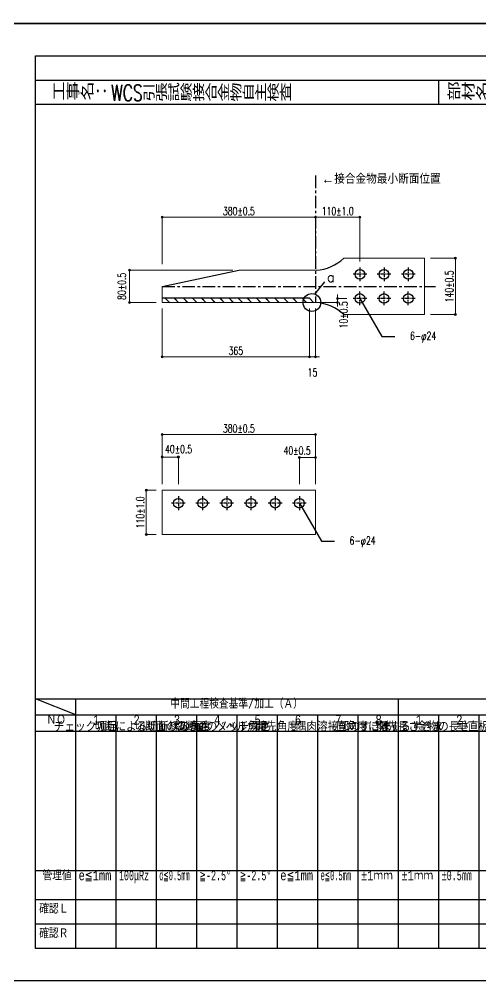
# Model space of a CAD drawing. Header units: millimetres. Extents: x 0 to 29624, y 0 to 14691.
# Drawn here: x 3404 to 4548, y 0 to 2387 of the extents above; entities that cross this region are included whole.
import ezdxf
from ezdxf.enums import TextEntityAlignment as Align

# ---------------------------------------------------------------- set-up
doc = ezdxf.new("R2010")
doc.units = ezdxf.units.MM
doc.header["$LTSCALE"] = 5
doc.linetypes.add('CENTER1', pattern=[10, 6.25, -1.25, 1.25, -1.25])
doc.linetypes.add('JIS_08_50', pattern=[53, 50, -1.125, 0.75, -1.125])
doc.layers.get('0').update_dxf_attribs({"color": 255})
doc.layers.get('DEFPOINTS').update_dxf_attribs({"color": 255})
for name, color, linetype in [('CENTER', 2, 'JIS_08_50'), ('LAYER6', 7, 'Continuous'), ('寸法', 4, 'Continuous'), ('文字', 7, 'Continuous'), ('溶接', 241, 'Continuous'), ('金物', 142, 'Continuous')]:
    doc.layers.add(name, color=color, linetype=linetype)
doc.styles.add('DLSTANDARD1', font='monotxt.shx', dxfattribs={"width": 0.6, "bigfont": 'extfont'})
doc.styles.add('KANJI', font='simplex.shx', dxfattribs={"width": 0.7, "bigfont": 'extfont2.shx'})
doc.styles.get("Standard").update_dxf_attribs({"font": 'simplex.shx', "width": 0.7, "height": 2.5, "bigfont": '@extfont2.shx'})
doc.styles.add('SUNPOU', font='simplex.shx', dxfattribs={"width": 0.7, "bigfont": 'extfont2.shx'})
doc.styles.add('TATEGAKI', font='txt', dxfattribs={"bigfont": 'bigfont.shx'})
doc.dimstyles.new('一般寸法-小さめ', dxfattribs={"dimscale": 10, "dimtxt": 2, "dimasz": 0.5, "dimexe": 0.125, "dimexo": 1.5, "dimgap": 0.5, "dimtad": 1, "dimtxsty": 'KANJI', "dimblk": 'ORIGIN', "dimcen": 0, "dimclrd": 256, "dimclre": 256, "dimclrt": 256, "dimadec": 0, "dimazin": 0, "dimtfac": 1, "dimtmove": 2, "dimatfit": 2, "dimfxl": 0, "dimtolj": 2, "dimlwd": 5, "dimlwe": 5, "dimarcsym": 0})

# ---------------------------------------------------------------- blocks, each defined once
blk = doc.blocks.new('_Origin')
at = {"color": 0, "linetype": 'ByBlock', "lineweight": -2}
blk.add_line((0, 0), (-1, 0), dxfattribs=at)
blk.add_circle((0, 0), 0.5, dxfattribs=at)
blk = doc.blocks.new('*D575')
at = {"layer": 'DEFPOINTS', "color": 0, "linetype": 'Continuous', "transparency": 16777216}
for p in [(3758.4, 1683.7), (4123.4, 1683.7), (4123.4, 1549)]:
    blk.add_point(p, dxfattribs=at)
at = {"layer": '寸法', "linetype": 'Continuous', "lineweight": 5, "transparency": 16777216}
for p, q in [((3758.4, 1668.7), (3758.4, 1547.8)), ((4123.4, 1668.7), (4123.4, 1547.8)), ((3763.4, 1549), (4118.4, 1549))]:
    blk.add_line(p, q, dxfattribs=at)
at = {"layer": '寸法', "linetype": 'Continuous', "lineweight": 5, "transparency": 16777216, "xscale": 5, "yscale": 5, "zscale": 5, "rotation": 180}
blk.add_blockref('_Origin', (3758.4, 1549), dxfattribs=at)
at = {"layer": '寸法', "linetype": 'Continuous', "lineweight": 5, "transparency": 16777216, "xscale": 5, "yscale": 5, "zscale": 5}
blk.add_blockref('_Origin', (4123.4, 1549), dxfattribs=at)
at = {"layer": '寸法', "linetype": 'Continuous', "transparency": 16777216, "insert": (3940.9, 1564), "char_height": 20, "attachment_point": 5, "style": 'KANJI'}
blk.add_mtext('\\A2;365', dxfattribs=at)
blk = doc.blocks.new('*D576')
at = {"layer": 'DEFPOINTS', "color": 0, "linetype": 'Continuous', "transparency": 16777216}
for p in [(4123.4, 1683.7), (4138.4, 1683.7), (4138.4, 1549)]:
    blk.add_point(p, dxfattribs=at)
at = {"layer": '寸法', "linetype": 'Continuous', "lineweight": 5, "transparency": 16777216}
for p, q in [((4123.4, 1668.7), (4123.4, 1547.8)), ((4138.4, 1668.7), (4138.4, 1547.8)), ((4118.4, 1549), (4113.4, 1549)), ((4123.4, 1549), (4138.4, 1549)), ((4143.4, 1549), (4148.4, 1549))]:
    blk.add_line(p, q, dxfattribs=at)
at = {"layer": '寸法', "linetype": 'Continuous', "lineweight": 5, "transparency": 16777216, "xscale": 5, "yscale": 5, "zscale": 5}
blk.add_blockref('_Origin', (4123.4, 1549), dxfattribs=at)
at = {"layer": '寸法', "linetype": 'Continuous', "lineweight": 5, "transparency": 16777216, "xscale": 5, "yscale": 5, "zscale": 5, "rotation": 180}
blk.add_blockref('_Origin', (4138.4, 1549), dxfattribs=at)
at = {"layer": '寸法', "linetype": 'Continuous', "transparency": 16777216, "insert": (4130.9, 1510.3), "char_height": 20, "attachment_point": 5, "style": 'KANJI'}
blk.add_mtext('\\A2;15', dxfattribs=at)
blk = doc.blocks.new('*D617')
at = {"layer": 'DEFPOINTS', "color": 0, "transparency": 16777216}
for p in [(4138.4, 1683.7), (4192.8, 1693.7), (4231.4, 1693.7)]:
    blk.add_point(p, dxfattribs=at)
at = {"layer": '寸法', "lineweight": 5, "transparency": 16777216}
for p, q in [((4192.8, 1698.7), (4192.8, 1703.7)), ((4153.4, 1683.7), (4194.1, 1683.7)), ((4216.4, 1693.7), (4191.6, 1693.7)), ((4192.8, 1683.7), (4192.8, 1693.7)), ((4192.8, 1678.7), (4192.8, 1673.7))]:
    blk.add_line(p, q, dxfattribs=at)
at = {"layer": '寸法', "lineweight": 5, "transparency": 16777216, "xscale": 5, "yscale": 5, "zscale": 5}
for p, rotation in [((4192.8, 1693.7), 270), ((4192.8, 1683.7), 90)]:
    blk.add_blockref('_Origin', p, dxfattribs=dict(at, rotation=rotation))
at = {"layer": '寸法', "transparency": 16777216, "insert": (4208.1, 1653), "char_height": 20, "attachment_point": 5, "rotation": 90, "style": 'KANJI'}
blk.add_mtext('\\A2;10±0.5', dxfattribs=at)
blk = doc.blocks.new('*D624')
at = {"layer": 'DEFPOINTS', "color": 0, "ltscale": 4, "transparency": 16777216}
for p in [(4408.4, 1793.7), (4485.1, 1793.7), (4408.4, 1653.7)]:
    blk.add_point(p, dxfattribs=at)
at = {"layer": '寸法', "lineweight": 5, "ltscale": 4, "transparency": 16777216}
for p, q in [((4423.4, 1793.7), (4486.4, 1793.7)), ((4485.1, 1658.7), (4485.1, 1788.7)), ((4423.4, 1653.7), (4486.4, 1653.7))]:
    blk.add_line(p, q, dxfattribs=at)
at = {"layer": '寸法', "lineweight": 5, "ltscale": 4, "transparency": 16777216, "xscale": 5, "yscale": 5, "zscale": 5}
for p, rotation in [((4485.1, 1793.7), 90), ((4485.1, 1653.7), 270)]:
    blk.add_blockref('_Origin', p, dxfattribs=dict(at, rotation=rotation))
at = {"layer": '寸法', "ltscale": 4, "transparency": 16777216, "insert": (4470.1, 1723.7), "char_height": 20, "attachment_point": 5, "rotation": 90, "style": 'KANJI'}
blk.add_mtext('\\A2;140±0.5', dxfattribs=at)
blk = doc.blocks.new('*D627')
at = {"layer": 'DEFPOINTS', "color": 0, "ltscale": 4, "transparency": 16777216}
for p in [(3677, 1763.7), (3948.4, 1763.7), (3758.4, 1683.7)]:
    blk.add_point(p, dxfattribs=at)
at = {"layer": '寸法', "lineweight": 5, "ltscale": 4, "transparency": 16777216}
for p, q in [((3933.4, 1763.7), (3675.8, 1763.7)), ((3677, 1688.7), (3677, 1758.7)), ((3743.4, 1683.7), (3675.8, 1683.7))]:
    blk.add_line(p, q, dxfattribs=at)
at = {"layer": '寸法', "lineweight": 5, "ltscale": 4, "transparency": 16777216, "xscale": 5, "yscale": 5, "zscale": 5}
for p, rotation in [((3677, 1763.7), 90), ((3677, 1683.7), 270)]:
    blk.add_blockref('_Origin', p, dxfattribs=dict(at, rotation=rotation))
at = {"layer": '寸法', "ltscale": 4, "transparency": 16777216, "insert": (3658.3, 1723.7), "char_height": 20, "attachment_point": 5, "rotation": 90, "style": 'KANJI'}
blk.add_mtext('\\A2;80±0.5', dxfattribs=at)
blk = doc.blocks.new('*D634')
at = {"layer": 'DEFPOINTS', "color": 0, "transparency": 16777216}
for p in [(4138.4, 1895.5), (3758.4, 1763.7), (4138.4, 1763.7)]:
    blk.add_point(p, dxfattribs=at)
at = {"layer": '寸法', "lineweight": 5, "transparency": 16777216}
for p, q in [((3758.4, 1778.7), (3758.4, 1896.8)), ((3763.4, 1895.5), (4133.4, 1895.5)), ((4138.4, 1778.7), (4138.4, 1896.8))]:
    blk.add_line(p, q, dxfattribs=at)
at = {"layer": '寸法', "lineweight": 5, "transparency": 16777216, "xscale": 5, "yscale": 5, "zscale": 5, "rotation": 180}
blk.add_blockref('_Origin', (3758.4, 1895.5), dxfattribs=at)
at = {"layer": '寸法', "lineweight": 5, "transparency": 16777216, "xscale": 5, "yscale": 5, "zscale": 5}
blk.add_blockref('_Origin', (4138.4, 1895.5), dxfattribs=at)
at = {"layer": '寸法', "transparency": 16777216, "insert": (3948.4, 1910.5), "char_height": 20, "attachment_point": 5, "style": 'KANJI'}
blk.add_mtext('\\A2;380±0.5', dxfattribs=at)
blk = doc.blocks.new('*D635')
at = {"layer": 'DEFPOINTS', "color": 0, "transparency": 16777216}
for p in [(4138.4, 1895.5), (4248.4, 1770.7), (4138.4, 1763.7)]:
    blk.add_point(p, dxfattribs=at)
at = {"layer": '寸法', "lineweight": 5, "transparency": 16777216}
for p, q in [((4138.4, 1778.7), (4138.4, 1896.8)), ((4243.4, 1895.5), (4143.4, 1895.5)), ((4248.4, 1785.7), (4248.4, 1896.8))]:
    blk.add_line(p, q, dxfattribs=at)
at = {"layer": '寸法', "lineweight": 5, "transparency": 16777216, "xscale": 5, "yscale": 5, "zscale": 5, "rotation": 180}
blk.add_blockref('_Origin', (4138.4, 1895.5), dxfattribs=at)
at = {"layer": '寸法', "lineweight": 5, "transparency": 16777216, "xscale": 5, "yscale": 5, "zscale": 5}
blk.add_blockref('_Origin', (4248.4, 1895.5), dxfattribs=at)
at = {"layer": '寸法', "transparency": 16777216, "insert": (4193.4, 1910.5), "char_height": 20, "attachment_point": 5, "style": 'KANJI'}
blk.add_mtext('\\A2;110±1.0', dxfattribs=at)
blk = doc.blocks.new('*D647')
at = {"layer": 'DEFPOINTS', "color": 0, "ltscale": 4, "transparency": 16777216}
for p in [(3798.4, 1300.1), (3758.4, 1217.6), (3798.4, 1217.6)]:
    blk.add_point(p, dxfattribs=at)
at = {"layer": '寸法', "lineweight": 5, "ltscale": 4, "transparency": 16777216}
for p, q in [((3758.4, 1232.6), (3758.4, 1301.4)), ((3763.4, 1300.1), (3793.4, 1300.1)), ((3798.4, 1232.6), (3798.4, 1301.4))]:
    blk.add_line(p, q, dxfattribs=at)
at = {"layer": '寸法', "lineweight": 5, "ltscale": 4, "transparency": 16777216, "xscale": 5, "yscale": 5, "zscale": 5, "rotation": 180}
blk.add_blockref('_Origin', (3758.4, 1300.1), dxfattribs=at)
at = {"layer": '寸法', "lineweight": 5, "ltscale": 4, "transparency": 16777216, "xscale": 5, "yscale": 5, "zscale": 5}
blk.add_blockref('_Origin', (3798.4, 1300.1), dxfattribs=at)
at = {"layer": '寸法', "ltscale": 4, "transparency": 16777216, "insert": (3799, 1319.7), "char_height": 20, "attachment_point": 5, "style": 'KANJI'}
blk.add_mtext('\\A2;40±0.5', dxfattribs=at)
blk = doc.blocks.new('*D648')
at = {"layer": 'DEFPOINTS', "color": 0, "ltscale": 4, "transparency": 16777216}
for p in [(4138.4, 1299.1), (4098.4, 1217.6), (4138.4, 1217.6)]:
    blk.add_point(p, dxfattribs=at)
at = {"layer": '寸法', "lineweight": 5, "ltscale": 4, "transparency": 16777216}
for p, q in [((4098.4, 1232.6), (4098.4, 1300.3)), ((4103.4, 1299.1), (4133.4, 1299.1)), ((4138.4, 1232.6), (4138.4, 1300.3))]:
    blk.add_line(p, q, dxfattribs=at)
at = {"layer": '寸法', "lineweight": 5, "ltscale": 4, "transparency": 16777216, "xscale": 5, "yscale": 5, "zscale": 5, "rotation": 180}
blk.add_blockref('_Origin', (4098.4, 1299.1), dxfattribs=at)
at = {"layer": '寸法', "lineweight": 5, "ltscale": 4, "transparency": 16777216, "xscale": 5, "yscale": 5, "zscale": 5}
blk.add_blockref('_Origin', (4138.4, 1299.1), dxfattribs=at)
at = {"layer": '寸法', "ltscale": 4, "transparency": 16777216, "insert": (4092.8, 1316), "char_height": 20, "attachment_point": 5, "style": 'KANJI'}
blk.add_mtext('\\A2;40±0.5', dxfattribs=at)
blk = doc.blocks.new('*D649')
at = {"layer": 'DEFPOINTS', "color": 0, "ltscale": 4, "transparency": 16777216}
for p in [(4138.4, 1355.9), (3758.4, 1250.6), (4138.4, 1217.6)]:
    blk.add_point(p, dxfattribs=at)
at = {"layer": '寸法', "lineweight": 5, "ltscale": 4, "transparency": 16777216}
for p, q in [((3758.4, 1265.6), (3758.4, 1357.1)), ((3763.4, 1355.9), (4133.4, 1355.9)), ((4138.4, 1232.6), (4138.4, 1357.1))]:
    blk.add_line(p, q, dxfattribs=at)
at = {"layer": '寸法', "lineweight": 5, "ltscale": 4, "transparency": 16777216, "xscale": 5, "yscale": 5, "zscale": 5, "rotation": 180}
blk.add_blockref('_Origin', (3758.4, 1355.9), dxfattribs=at)
at = {"layer": '寸法', "lineweight": 5, "ltscale": 4, "transparency": 16777216, "xscale": 5, "yscale": 5, "zscale": 5}
blk.add_blockref('_Origin', (4138.4, 1355.9), dxfattribs=at)
at = {"layer": '寸法', "ltscale": 4, "transparency": 16777216, "insert": (3948.4, 1370.9), "char_height": 20, "attachment_point": 5, "style": 'KANJI'}
blk.add_mtext('\\A2;380±0.5', dxfattribs=at)
blk = doc.blocks.new('*D664')
at = {"layer": 'DEFPOINTS', "color": 0, "ltscale": 4, "transparency": 16777216}
for p in [(3758.4, 1217.6), (3719, 1107.6), (3758.4, 1107.6)]:
    blk.add_point(p, dxfattribs=at)
at = {"layer": '寸法', "lineweight": 5, "ltscale": 4, "transparency": 16777216}
for p, q in [((3743.4, 1217.6), (3717.8, 1217.6)), ((3719, 1212.6), (3719, 1112.6)), ((3743.4, 1107.6), (3717.8, 1107.6))]:
    blk.add_line(p, q, dxfattribs=at)
at = {"layer": '寸法', "lineweight": 5, "ltscale": 4, "transparency": 16777216, "xscale": 5, "yscale": 5, "zscale": 5}
for p, rotation in [((3719, 1217.6), 90), ((3719, 1107.6), 270)]:
    blk.add_blockref('_Origin', p, dxfattribs=dict(at, rotation=rotation))
at = {"layer": '寸法', "ltscale": 4, "transparency": 16777216, "insert": (3704, 1162.6), "char_height": 20, "attachment_point": 5, "rotation": 90, "style": 'KANJI'}
blk.add_mtext('\\A2;110±1.0', dxfattribs=at)

msp = doc.modelspace()

# ---------------------------------------------------------------- hatches: boundary and pattern name
at = {"layer": '溶接', "ltscale": 6}
h = msp.add_hatch(dxfattribs=at)
h.set_pattern_fill('JIS_LC_20', color=256, scale=0.8, angle=90)
h.set_pattern_definition([(135, (1854.385, -1395.273), (-11.31371, -11.31371), []), (135, (1854.385, -1394.953), (-11.31371, -11.31371), [])])
h.paths.add_polyline_path([(3942.385, 1683.727), (3763.385, 1683.727), (3763.385, 1694.127), (3942.385, 1694.127)])
h.paths.add_polyline_path([(4124.385, 1683.727), (3942.385, 1683.727), (3942.385, 1694.127), (4124.385, 1694.127)])
h.paths.add_polyline_path([(4124.385, 1683.727), (4124.385, 1689.727)], flags=17)

# ---------------------------------------------------------------- linework, layer by layer
at = {"linetype": 'Continuous', "lineweight": -3}
for p, q in [((3444, 2236), (6648, 2236)), ((4444, 2176), (4444, 2236)), ((3444, 2176), (6648, 2176)), ((3444, 700), (6648, 700)), ((3444, 660), (6648, 660)), ((3444, 620), (6344, 620)), ((3444, 273.709), (6344, 273.709)), ((3444, 201.936), (6344, 201.936)), ((3444, 140.968), (6344, 140.968))]:
    msp.add_line(p, q, dxfattribs=at)
for points in [[(3364, 4752), (6728, 4752), (6728, 2376), (3364, 2376)], [(3364, 2376), (6728, 2376), (6728, 0), (3364, 0)], [(3444, 2296), (6648, 2296), (6648, 80), (3444, 80)]]:
    msp.add_lwpolyline(points, close=True, dxfattribs=at)
at = {"layer": 'CENTER', "linetype": 'CENTER1'}
for p, q in [((4138.385, 1998.887), (4138.385, 1683.727)), ((3758.385, 1723.727), (4436.038, 1723.727))]:
    msp.add_line(p, q, dxfattribs=at)
at = {"layer": '寸法', "linetype": 'CENTER1', "ltscale": 0.3}
for p, q in [((4248.385, 1770.727), (4248.385, 1736.727)), ((4308.385, 1770.727), (4308.385, 1736.727)), ((4368.385, 1770.727), (4368.385, 1736.727)), ((4265.385, 1753.727), (4231.385, 1753.727)), ((4325.385, 1753.727), (4291.385, 1753.727)), ((4385.385, 1753.727), (4351.385, 1753.727)), ((4248.385, 1676.727), (4248.385, 1710.727)), ((4308.385, 1676.727), (4308.385, 1710.727)), ((4368.385, 1676.727), (4368.385, 1710.727)), ((4265.385, 1693.727), (4231.385, 1693.727)), ((4325.385, 1693.727), (4291.385, 1693.727)), ((4385.385, 1693.727), (4351.385, 1693.727)), ((3798.385, 1202.585), (3798.385, 1168.585)), ((3858.385, 1202.585), (3858.385, 1168.585)), ((3918.385, 1202.585), (3918.385, 1168.585)), ((3978.385, 1202.585), (3978.385, 1168.585)), ((4038.385, 1202.585), (4038.385, 1168.585)), ((4098.385, 1202.585), (4098.385, 1168.585)), ((3815.385, 1185.585), (3781.385, 1185.585)), ((3875.385, 1185.585), (3841.385, 1185.585)), ((3935.385, 1185.585), (3901.385, 1185.585)), ((3995.385, 1185.585), (3961.385, 1185.585)), ((4055.385, 1185.585), (4021.385, 1185.585)), ((4115.385, 1185.585), (4081.385, 1185.585))]:
    msp.add_line(p, q, dxfattribs=at)
at = {"layer": '寸法', "ltscale": 4}
msp.add_line((4136.491, 1704.624), (4161.527, 1735.011), dxfattribs=at)
at = {"layer": '寸法'}
for p, q in [((4248.385, 1693.727), (4303.028, 1599.081)), ((4303.028, 1599.081), (4335.176, 1599.081)), ((4098.385, 1185.585), (4153.028, 1090.939)), ((4153.028, 1090.939), (4185.176, 1090.939))]:
    msp.add_line(p, q, dxfattribs=at)
at = {"layer": '寸法', "linetype": 'Continuous'}
for p, q in [((3544, 660), (3444, 700)), ((3544, 80), (3544, 700)), ((4344, 80), (4344, 700)), ((3644, 80), (3644, 660)), ((3744, 80), (3744, 660)), ((3844, 80), (3844, 660)), ((3944, 80), (3944, 660)), ((4044, 80), (4044, 660)), ((4144, 80), (4144, 660)), ((4244, 80), (4244, 660)), ((4444, 80), (4444, 660)), ((4544, 80), (4544, 660))]:
    msp.add_line(p, q, dxfattribs=at)
msp.add_circle((4129.485, 1683.727), 22.04, dxfattribs=at)
at = {"layer": '溶接'}
msp.add_line((4123.385, 1694.127), (3758.385, 1694.127), dxfattribs=at)
at = {"layer": '溶接', "linetype": 'Continuous'}
msp.add_line((4123.385, 1694.127), (4133.785, 1683.727), dxfattribs=at)
at = {"layer": '金物', "lineweight": 18}
for p, q in [((4408.385, 1793.727), (4208.385, 1793.727)), ((4408.385, 1653.727), (4408.385, 1793.727)), ((4140.385, 1763.727), (3948.385, 1763.727)), ((3758.385, 1723.727), (3758.385, 1683.727)), ((4140.385, 1683.727), (3758.385, 1683.727)), ((4408.385, 1653.727), (4208.385, 1653.727)), ((3758.385, 1107.585), (3758.385, 1217.585)), ((3758.385, 1217.585), (4138.385, 1217.585)), ((4138.385, 1217.585), (4138.385, 1107.585)), ((4138.385, 1107.585), (3758.385, 1107.585))]:
    msp.add_line(p, q, dxfattribs=at)
at = {"layer": '金物'}
msp.add_line((3758.385, 1723.727), (3948.385, 1763.727), dxfattribs=at)
at = {"layer": '金物', "ltscale": 2.5}
for centre in [(4248.385, 1753.727), (4308.385, 1753.727), (4368.385, 1753.727), (4248.385, 1693.727), (4308.385, 1693.727), (4368.385, 1693.727), (3798.385, 1185.585), (3858.385, 1185.585), (3918.385, 1185.585), (3978.385, 1185.585), (4038.385, 1185.585), (4098.385, 1185.585)]:
    msp.add_circle(centre, 12, dxfattribs=at)
at = {"layer": '金物', "ltscale": 2}
for centre, start, end in [((4132.595, 1873.451), 274.060941, 313.550946), ((4132.595, 1574.003), 46.449054, 85.939059)]:
    msp.add_arc(centre, 110, start, end, dxfattribs=at)

# ---------------------------------------------------------------- texts
at = {"layer": 'LAYER6', "color": 0, "linetype": 'Continuous', "lineweight": -3, "width": 0.8}
for s, p in [('工事名：', (3484.009, 2186.926)), ('部材名：', (4463.834, 2186.926))]:
    msp.add_text(s, height=40, dxfattribs=at).set_placement(p)
at = {"layer": 'LAYER6', "color": 0, "linetype": 'Continuous', "lineweight": -3, "insert": (3631.858, 2224.098), "char_height": 40, "width": 924.29947, "attachment_point": 1}
msp.add_mtext('WCS引張試験接合金物自主検査', dxfattribs=at)
at = {"layer": '寸法', "ltscale": 4, "style": 'SUNPOU'}
for s, p in [('←接合金物最小断面位置', (4448.785, 1990.595)), ('a', (4186.272, 1746.511))]:
    msp.add_text(s, height=24, dxfattribs=at).set_placement(p, align=Align.MIDDLE_RIGHT)
at = {"layer": '寸法', "char_height": 20, "width": 98.97993, "attachment_point": 3}
for insert in [(4437.563, 1610.805), (4287.563, 1102.662)]:
    msp.add_mtext('6-φ24', dxfattribs=dict(at, insert=insert))
at = {"layer": '文字', "color": 0, "linetype": 'Continuous', "ltscale": 6, "style": 'DLSTANDARD1'}
for s, width, p in [('中間工程検査基準/加工（Ａ）', 0.74375, (3778.447, 668.574)), ('ＮＯ', 0.74375, (3471.463, 628.574)), ('1', 0.74375, (3587.207, 628.574)), ('2', 0.74375, (3687.207, 628.574)), ('3', 0.74375, (3787.207, 628.574)), ('4', 0.74375, (3887.207, 628.574)), ('5', 0.74375, (3987.207, 628.574)), ('6', 0.74375, (4087.207, 628.574)), ('7', 0.74375, (4187.207, 628.574)), ('1', 0.74375, (4387.207, 628.574)), ('2', 0.74375, (4487.207, 628.574)), ('管理値', 0.74375, (3461.648, 242.284)), ('e≦1mm', 0.74375, (3551.094, 242.284)), ('100μRz', 0.6, (3651.094, 242.284)), ('d≦0.5mm', 0.5, (3751.094, 242.284)), ('≧-2.5°', 0.6, (3851.094, 242.284)), ('≧-2.5°', 0.6, (3951.094, 242.284)), ('e≦1mm', 0.74375, (4051.094, 242.284)), ('e≦0.5mm', 0.5, (4151.094, 242.284)), ('±1ｍｍ', 0.74375, (4351.094, 242.284)), ('±0.5mm', 0.6, (4451.094, 242.284)), ('確認Ｌ', 0.74375, (3453.522, 159.593)), ('確認Ｒ', 0.74375, (3453.522, 98.625))]:
    msp.add_text(s, height=24, dxfattribs=dict(at, width=width)).set_placement(p, align=Align.BOTTOM_LEFT)
at = {"layer": '文字', "color": 0, "linetype": 'Continuous', "ltscale": 6, "style": 'TATEGAKI'}
for s, p in [('切断による切断縁の角度', (3589.476, 611.673)), ('切断面のあらさ', (3689.476, 611.673)), ('切断面のノッチ深さ', (3789.476, 611.673)), ('ベベル角度', (3889.476, 611.673)), ('開先角度', (3989.476, 611.673)), ('隅肉溶接部のすきま', (4089.476, 611.673)), ('直角度に対するすきま', (4189.476, 611.673)), ('金物の長さ', (4389.476, 611.673)), ('垂直板平面曲がり', (4489.476, 611.673)), ('チェック項目', (3489.476, 611.673))]:
    msp.add_text(s, height=24, dxfattribs=at).set_placement(p, align=Align.BOTTOM_LEFT)
at = {"layer": '文字', "color": 1, "linetype": 'Continuous', "ltscale": 6, "style": 'DLSTANDARD1', "width": 0.74375}
for s, p in [('8', (4287.207, 628.574)), ('±1ｍｍ', (4251.094, 242.284))]:
    msp.add_text(s, height=24, dxfattribs=at).set_placement(p, align=Align.BOTTOM_LEFT)
at = {"layer": '文字', "color": 1, "linetype": 'Continuous', "ltscale": 6, "style": 'TATEGAKI'}
msp.add_text('開先長さ', height=24, dxfattribs=at).set_placement((4289.476, 611.673), align=Align.BOTTOM_LEFT)

# ---------------------------------------------------------------- dimensions: what is measured, and where the dimension line sits
at = {"layer": '寸法'}
for p1, text, picture, middle in [((3758.385, 1763.727), '380±0.5', '*D634', (3948.385, 1910.522)), ((4248.385, 1770.727), '110±1.0', '*D635', (4193.385, 1910.522))]:
    dim = msp.add_linear_dim(base=(4138.385, 1895.522), p1=p1, p2=(4138.385, 1763.727), text=text, dimstyle='一般寸法-小さめ', dxfattribs=at)
    dim.commit()
    dim.dimension.update_dxf_attribs({"geometry": picture, "text_midpoint": middle})
at = {"layer": '寸法', "ltscale": 4}
for base, p1, p2, angle, text, picture, middle in [((4485.107, 1793.727), (4408.385, 1653.727), (4408.385, 1793.727), 90, '140±0.5', '*D624', (4470.107, 1723.727)), ((3677.02, 1763.727), (3758.385, 1683.727), (3948.385, 1763.727), 90, '80±0.5', '*D627', (3658.27, 1723.727)), ((3719.004, 1107.585), (3758.385, 1217.585), (3758.385, 1107.585), 270, '110±1.0', '*D664', (3704.004, 1162.585))]:
    dim = msp.add_linear_dim(base=base, p1=p1, p2=p2, angle=angle, text=text, dimstyle='一般寸法-小さめ', dxfattribs=at)
    dim.commit()
    dim.dimension.update_dxf_attribs({"geometry": picture, "text_midpoint": middle})
at = {"layer": '寸法'}
dim = msp.add_linear_dim(base=(4192.83, 1693.727), p1=(4138.385, 1683.727), p2=(4231.385, 1693.727), angle=90, text='10±0.5', dimstyle='一般寸法-小さめ', dxfattribs=at)
dim.commit()
dim.dimension.update_dxf_attribs({"geometry": '*D617', "text_midpoint": (4208.132, 1652.956), "dimtype": 160})
at = {"layer": '寸法', "linetype": 'Continuous'}
for base, p1, p2, picture, middle in [((4123.385, 1549.042), (3758.385, 1683.727), (4123.385, 1683.727), '*D575', (3940.885, 1564.042)), ((4138.385, 1549.042), (4123.385, 1683.727), (4138.385, 1683.727), '*D576', (4130.885, 1510.292))]:
    dim = msp.add_linear_dim(base=base, p1=p1, p2=p2, dimstyle='一般寸法-小さめ', dxfattribs=at)
    dim.commit()
    dim.dimension.update_dxf_attribs({"geometry": picture, "text_midpoint": middle})
at = {"layer": '寸法', "ltscale": 4}
dim = msp.add_linear_dim(base=(4138.385, 1355.88), p1=(3758.385, 1250.63), p2=(4138.385, 1217.585), text='380±0.5', dimstyle='一般寸法-小さめ', dxfattribs=at)
dim.commit()
dim.dimension.update_dxf_attribs({"geometry": '*D649', "text_midpoint": (3948.385, 1370.88)})
for base, p1, p2, picture, middle in [((3798.385, 1300.133), (3758.385, 1217.585), (3798.385, 1217.585), '*D647', (3798.952, 1319.654)), ((4138.385, 1299.066), (4098.385, 1217.585), (4138.385, 1217.585), '*D648', (4092.766, 1315.96))]:
    dim = msp.add_linear_dim(base=base, p1=p1, p2=p2, text='40±0.5', dimstyle='一般寸法-小さめ', dxfattribs=at)
    dim.commit()
    dim.dimension.update_dxf_attribs({"geometry": picture, "text_midpoint": middle, "dimtype": 160})

doc.saveas('drawing.dxf')
